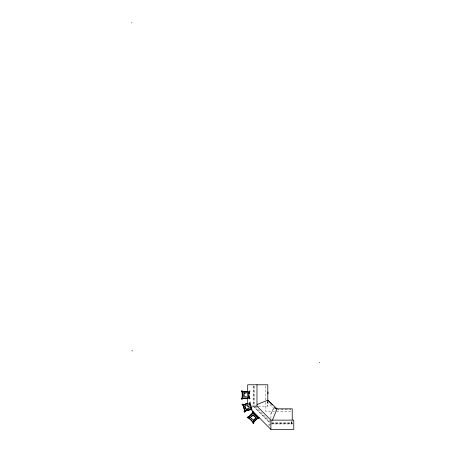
<?xml version="1.0" encoding="UTF-8"?>
<svg xmlns="http://www.w3.org/2000/svg" width="452" height="452" viewBox="0 0 452 452"><rect width="100%" height="100%" fill="white"/><g stroke="black" fill="none" stroke-linecap="round" stroke-linejoin="round"><path stroke-width="0.34" stroke-dasharray="2.26 1.69" d="M248.707 392.856L248.696 397.167L248.623 392.924M243.588 396.59L243.622 393.325C245.905 394.72 242.515 400.088 243.622 393.325M244.046 396.59L244.074 393.325M248.73 398.257L248.651 397.732L249.487 398.98L250.244 398.98L250.244 398.297L248.543 396.929M271.692 422.072L272.206 420.812M270.923 418.631L270.923 413.727L273.403 408.828L275.889 408.828M270.923 413.727L273.42 408.828M248.843 403.862L248.962 404.297M250.532 401.969L249.871 402.144L248.346 404.393L249.007 404.218L250.532 401.969L250.724 402.692L249.199 404.947L248.713 405.003M248.538 405.122L250.063 402.873L250.724 402.692M250.25 406.263L249.628 403.642L250.069 403.529L250.77 406.122M246.074 409.02L245.261 405.856L244.82 405.975L245.634 409.139L246.074 409.02L245.261 405.856M245.103 410.591L246.244 408.902L246.442 409.631L247.651 409.314M248.894 408.919L246.34 409.574L246.221 409.133L249.312 408.269M249.572 403.732L250.069 403.529M246.34 409.574L249.431 408.71M250.854 409.275L252.758 406.642M249.905 417.637L250.436 417.1L250.922 417.586L250.385 418.117M252.227 419.885L250.385 418.004C251.86 416.541 254.64 423.061 251.368 418.908M254.493 415.851L255.877 417.264C255.244 418.467 252.504 415.032 253.583 415.021M252.6 420.326L253.08 419.846L253.617 420.377L253.131 420.863M256.357 417.637L255.826 418.168L255.34 417.682L255.872 417.151M249.594 417.117L249.911 417.439L252.538 414.823M251.007 416.462L252.984 414.495M256.244 417.823C249.928 424.739 254.911 417.874 256.561 418.145M253.199 420.061L255.42 417.761L255.855 418.094L253.521 420.383L253.188 419.948M268.996 425.711L269.929 424.852M248.668 391.641L249.487 390.929L250.176 390.929L250.176 391.681L248.532 393.104M248.12 392.709L250.176 390.929M247.436 393.46L249.487 391.681L250.176 391.681M248.786 392.387L249.323 392.319L249.334 397.681L248.798 397.619L248.786 392.387L249.323 392.319M246.741 397.15C243.232 397.754 243.244 396.099 246.741 396.692M268.352 425.061L270.855 423.993M246.244 408.902L245.696 409.049L244.82 405.975M246.43 409.568L249.464 408.766M245.357 405.314L245.374 405.71L246.651 405.382M246.221 409.133L248.775 408.478M247.894 405.133L245.374 405.71M249.611 404.207L249.114 404.41L249.549 404.297L250.719 408.376M285.376 409.625L285.958 409.732M243.555 392.709L244.312 392.709L244.312 393.393L243.555 393.393L243.555 392.709L246.803 392.771L244.227 392.754L244.227 393.206L246.809 393.302M250.244 398.297L249.487 398.297L249.487 398.98M258.369 406.111L267.81 406.111L267.81 401.421M283.059 409.625L277.844 409.732L278.421 409.732M285.376 409.732L290.591 409.625M274.618 411.36L265.674 411.36L265.674 402.416M276.686 411.36L291.755 411.36M271.573 422.445L292.224 422.445M271.618 423.53L291.755 423.53M272.087 423.603L292.224 423.603M270.889 423.965L292.224 423.965L292.224 421.213M244.227 393.206L246.86 393.234M244.159 396.737L246.792 396.76M246.809 392.85L244.227 392.754M249.911 417.439L249.702 417.123M255.877 417.264L254.018 415.467M248.809 416.987L250.436 417.1M255.34 417.682L256.696 417.778M248.21 417.394L250.922 417.586M255.855 418.094L253.521 420.383M290.591 409.732L290.014 409.732M283.059 409.732L282.477 409.732M242.718 392.11L244.312 393.393M249.334 397.681L249.244 392.392M248.798 397.619L248.871 392.313M248.43 397.444L250.244 398.98M273.754 406.693L274.731 407.67M274.912 407.851L275.867 408.806M274.33 407.472L275.765 408.907L275.454 408.393M267.109 401.788L275.726 410.405M254.001 406.608L270.923 423.53M253.131 414.405L253.662 414.942L253.176 415.422L252.645 414.891M255.154 406.608L269.906 421.456M253.143 406.111L269.934 422.976M253.171 414.524L255.386 416.75M253.25 415.235L255.555 417.586M250.707 417.682L253.013 420.032M291.608 422.445L292.224 423.965M250.945 406.766L251.47 408.71M249.628 403.642L250.329 406.235M250.504 406.885L251.029 408.834M250.007 403.619L250.69 406.145M250.86 406.772L251.368 408.664M250.419 406.89L250.933 408.789M252.504 409.066L252.679 409.727M249.871 402.144L250.063 402.873M251.538 408.382L250.301 403.755A0.915 0.915 0 0 0 249.182 403.111M249.007 404.218L249.199 404.947M245.329 405.201L245.504 405.868L244.775 406.06L244.6 405.399M244.605 405.568L245.498 408.941M244.662 406.122L245.611 409.704M253.08 419.846L253.374 422.558M291.755 420.75L291.755 423.965M291.387 422.445L291.387 423.965M267.414 400.992L267.414 406.111M265.674 385.968L265.674 400.353M254.662 386.144L254.662 405.274M253.504 385.974L253.504 405.416M253.143 385.974L253.143 405.416M249.487 390.929L249.487 391.681M244.244 397.122L244.244 396.517L243.555 396.517L243.555 397.268M248.577 398.297A0.915 0.915 0 0 0 249.487 397.387L249.487 392.59A0.915 0.915 0 0 0 248.577 391.681M249.363 403.094L249.425 403.619L249.363 403.094M252.741 414.885L250.408 417.173L252.741 414.885M253.063 415.213L250.73 417.495L253.063 415.213M248.753 391.714L248.673 392.24L248.753 391.714"/><path stroke-width="0.68" d="M248.108 391.714L242.95 391.726L243.029 392.246L241.436 390.997L241.436 391.681L242.283 392.364M272.46 420.179L277.076 408.828L267.81 400.184L257.165 404.483M244.673 410.433L244.063 411.331L244.255 412.054L244.916 411.879L245.679 410.755M244.255 412.054L245.396 410.371M245.306 410.495L245.425 410.93L250.928 409.376L251.95 409.924M248.775 417.055L252.566 413.258M248.888 417.066L252.578 413.365M253.685 421.902L257.482 418.213L253.696 422.01M253.487 413.314L253.374 412.23L252.837 411.699L252.357 412.179L252.47 413.264M249.035 418.021L247.679 417.925L247.193 417.439L247.724 416.908L248.809 416.987M257.454 418.281L258.533 418.36L259.069 417.829L258.584 417.343L257.499 417.264M252.775 421.953L252.888 423.038L253.419 423.569L253.905 423.089L253.787 422.004M243.216 398.161L242.187 399.048L241.504 399.048L241.504 398.297L242.436 397.585L242.34 392.296L242.351 397.658M241.504 399.048L242.532 398.161M242.916 397.811L242.922 398.263L247.939 398.189M248.114 403.427L243.758 404.608L247.939 403.551M245.425 410.93L251.029 409.422M243.278 405.399L242.283 404.958L242.108 404.297L242.831 404.099L243.831 404.54M242.283 404.958L243.012 404.76M247.86 403.461L243.894 404.523A0.915 0.915 0 0 0 243.249 405.642L244.487 410.269A0.915 0.915 0 0 0 245.605 410.919L250.894 409.501A0.915 0.915 0 0 0 251.301 409.263M243.035 391.794L247.967 391.782M242.922 398.263L248.08 398.257M131.814 350.837L132.526 350.837M241.436 390.997L242.187 390.997L243.035 391.681M241.436 391.681L242.187 391.681L242.187 390.997M247.894 391.681L243.103 391.681A0.915 0.915 0 0 0 242.187 392.59L242.187 397.387A0.915 0.915 0 0 0 243.103 398.297L247.894 398.297M241.504 398.297L242.187 398.297L242.187 399.048M267.81 400.749L267.81 384.776L247.707 384.776L247.707 406.111L256.979 406.111L270.889 420.128L270.889 429.4L293.777 429.4L293.777 420.128L270.889 420.128M276.296 408.828L292.224 408.828L292.224 419.84M257.713 417.733L259.069 417.829M247.193 417.439L248.549 417.535M242.108 404.297L243.978 405.122M276.398 408.568L276.692 408.862M258.052 417.874L258.533 418.36M247.707 406.111L270.889 429.4M267.81 400.184L272.522 404.986M243.492 405.964L244.718 410.495L243.588 405.986M244.724 411.15L244.916 411.879M252.837 411.699L252.984 413.055M253.278 422.219L253.419 423.569M252.854 421.88L248.753 417.891L252.73 421.908A0.915 0.915 0 0 0 254.018 421.908L257.408 418.524A0.915 0.915 0 0 0 257.408 417.23L253.532 413.36A0.915 0.915 0 0 0 252.244 413.36L248.854 416.75A0.915 0.915 0 0 0 248.854 418.038M319.406 362.464L319.406 362.826M267.991 391.935L267.991 392.613M267.991 393.099L267.991 393.777M256.979 384.776L256.979 406.111M131.814 22.6L131.814 22.888M257.51 417.377L253.397 413.281L257.51 417.377"/></g></svg>
